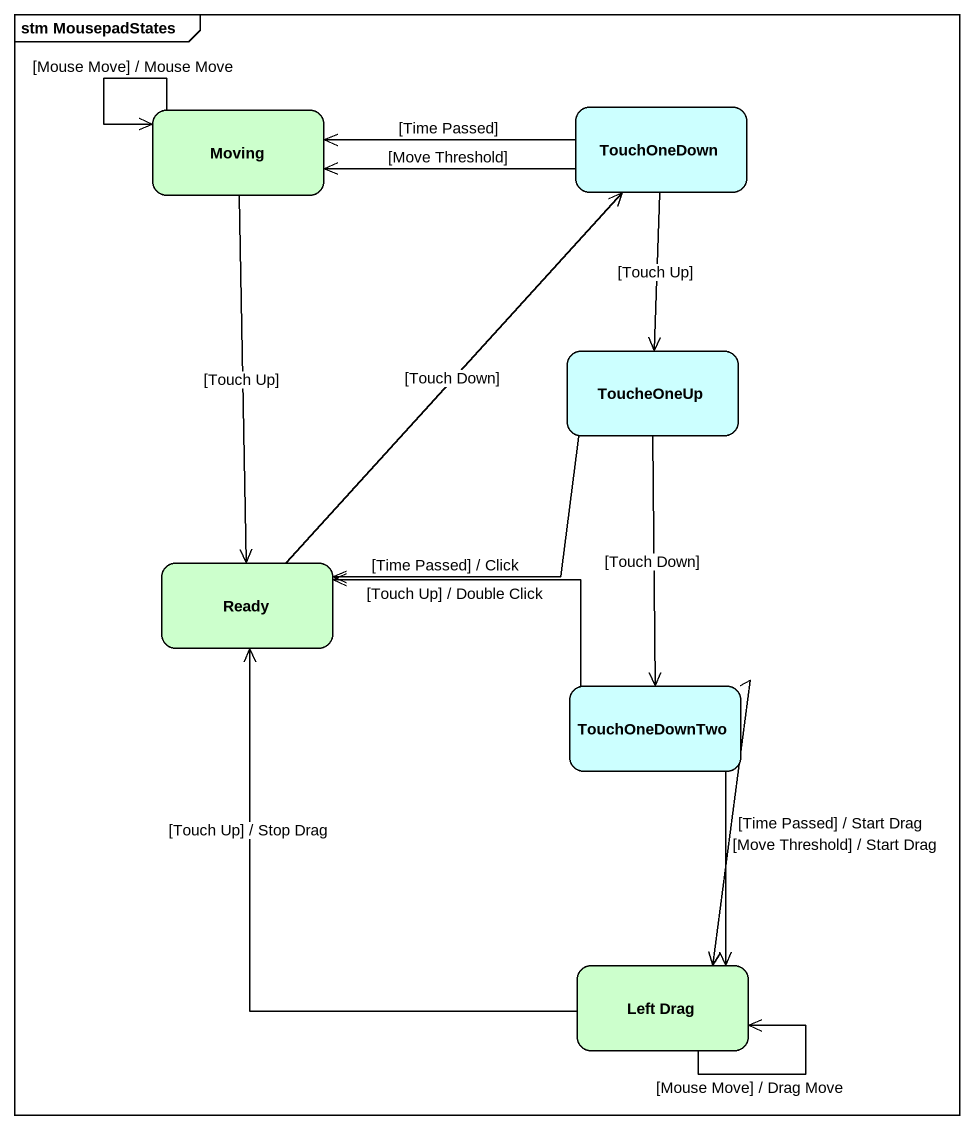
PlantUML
@startuml
mainframe stm MousepadStates
hide empty description
state Moving #CCFFCC
state TouchOneDown #CCFFFF
state ToucheOneUp #CCFFFF
state Ready #CCFFCC
state TouchOneDownTwo #CCFFFF
state "Left Drag" as Left_Drag #CCFFCC
Moving --> Moving : [Mouse Move] / Mouse Move
Moving --> Ready : [Touch Up]
TouchOneDown -left-> Moving : [Time Passed]
TouchOneDown -left-> Moving : [Move Threshold]
TouchOneDown --> ToucheOneUp : [Touch Up]
ToucheOneUp -left-> Ready : [Time Passed] / Click
ToucheOneUp --> TouchOneDownTwo : [Touch Down]
Ready -up-> TouchOneDown : [Touch Down]
TouchOneDownTwo -left-> Ready : [Touch Up] / Double Click
TouchOneDownTwo --> Left_Drag : [Time Passed] / Start Drag
TouchOneDownTwo --> Left_Drag : [Move Threshold] / Start Drag
Left_Drag -up-> Ready : [Touch Up] / Stop Drag
Left_Drag --> Left_Drag : [Mouse Move] / Drag Move
@enduml
